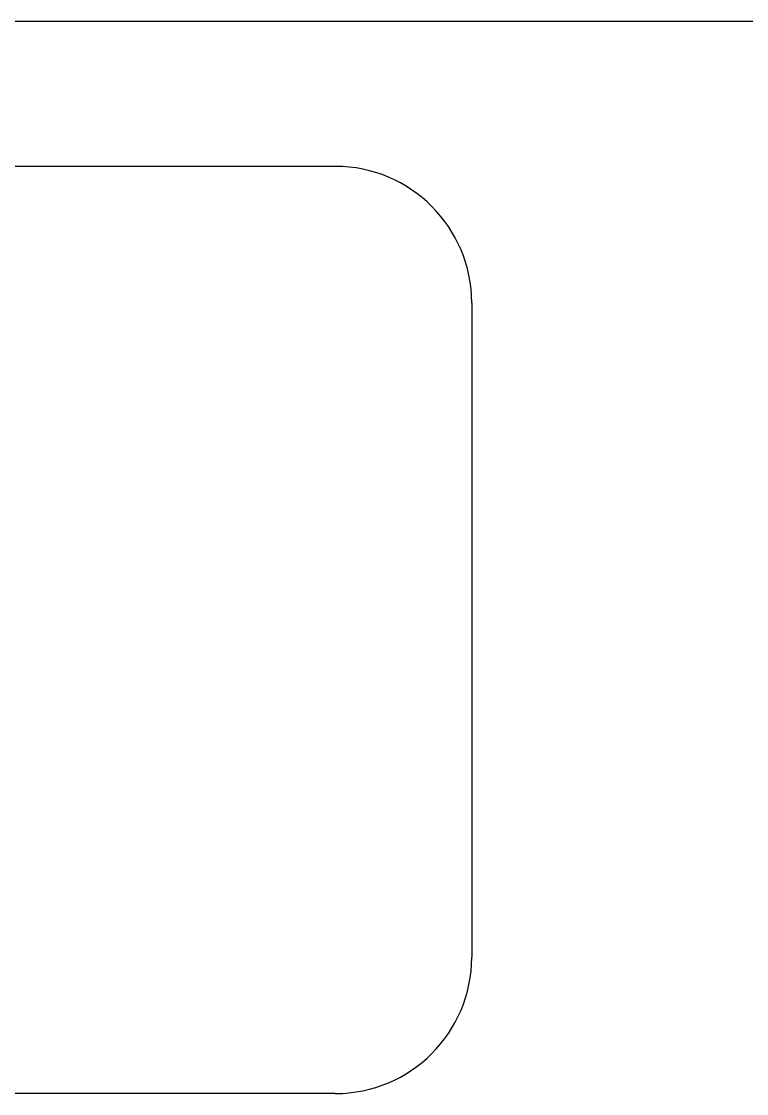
# Model space of a CAD drawing. Header units: millimetres. Extents: x -9 to 276, y -90 to 14.
# Drawn here: x 191 to 202.03, y -7.05 to 9.25 of the extents above; entities that cross this region are included whole.
import ezdxf

# ---------------------------------------------------------------- set-up
doc = ezdxf.new("R2010")
doc.units = ezdxf.units.MM
doc.layers.add('BLACK', color=7, linetype='CONTINUOUS')

msp = doc.modelspace()

# ---------------------------------------------------------------- linework, layer by layer
at = {"layer": 'BLACK', "linetype": 'Continuous'}
for p, q in [((191.589697, 9.25), (189.877762, 9.25)), ((192.921201, 9.249997), (191.589697, 9.25)), ((193.301631, 9.25), (192.921201, 9.249997)), ((194.728242, 9.250001), (193.301631, 9.25)), ((195.013565, 9.25), (194.728242, 9.250001)), ((198.437433, 9.25), (195.013565, 9.25)), ((198.437434, 9.25), (198.437433, 9.25)), ((201.861302, 9.25), (198.437434, 9.25)), ((205.285171, 9.25), (201.861302, 9.25)), ((195.7779, 7.0459), (185.227899, 7.0459)), ((197.8529, 4.9709), (197.8529, -4.9791)), ((195.7779, -7.0541), (185.2279, -7.0541))]:
    msp.add_line(p, q, dxfattribs=at)
at = {"layer": 'BLACK'}
for centre, start, end in [((195.7779, 4.9709), 0, 90), ((195.7779, -4.9791), 270, 0)]:
    msp.add_arc(centre, 2.075, start, end, dxfattribs=at)

doc.saveas('drawing.dxf')
